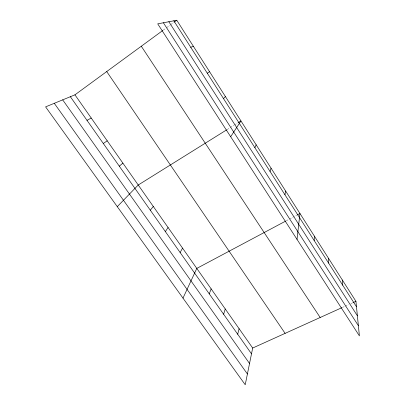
<?xml version="1.0" encoding="UTF-8"?>
<svg xmlns="http://www.w3.org/2000/svg" width="405" height="405" viewBox="0 0 405 405"><rect width="100%" height="100%" fill="white"/><g stroke="black" fill="none" stroke-linecap="round" stroke-linejoin="round"><path stroke-width="0.3" stroke-dasharray="2.02 1.52" d="M163.286 30.132L166.283 27.935M166.784 27.57L170.282 25.009M170.778 24.639L173.775 22.447M227.124 129.575L229.782 127.914M230.313 127.58L234.039 125.256M234.571 124.927L237.765 122.938M286.219 220.801L288.962 219.338M289.514 219.044L296.652 215.247M342.362 307.466L344.625 306.438M345.187 306.185L348.583 304.651M350.841 303.623L352.537 302.859"/><path stroke-width="0.61" d="M314.184 240.54L314.376 236.13M297.022 239.385L299.948 213.491L297.204 214.954M284.928 194.739L285.652 191.064M74.94 94.836L252.679 348.037L245.222 384.75L45.598 106.874L74.94 94.836L162.785 30.497M237.689 334.226L239.097 328.693M270.054 171.457L271.061 168.171M223.606 314.24L225.261 308.98M209.248 293.863L211.157 288.886M254.872 147.683L256.168 144.808M182.994 298.126L196.784 268.409L285.667 221.095M180.129 252.528L182.559 248.149M230.663 136.718L240.96 120.943L238.297 122.604M165.361 231.564L168.07 227.504M150.306 210.195L153.298 206.459M223.504 98.587L225.423 96.577M117.273 206.646L138.237 185.004L226.592 129.904M119.288 166.166L122.877 163.129M174.277 22.078L176.772 20.25L355.934 301.325L359.402 335.887L157.712 23.849L176.772 20.25M207.309 73.229L209.557 71.68M103.305 143.486L107.214 140.819M86.999 120.341L91.241 118.057M252.679 348.037L341.795 307.719M353.104 302.601L355.934 301.325M190.75 47.309L193.347 46.246M54.285 103.31L247.409 373.982M62.689 99.863L249.541 363.482M70.359 96.719L251.505 353.833M106.723 71.558L285.115 333.366M141.299 46.236L320.178 317.5M163.392 22.776L358.374 325.691M168.86 21.743L357.387 315.799M173.821 20.807L356.476 306.747M342.362 280.032L342.671 285.13M328.511 258.304L328.576 263.068"/></g></svg>
